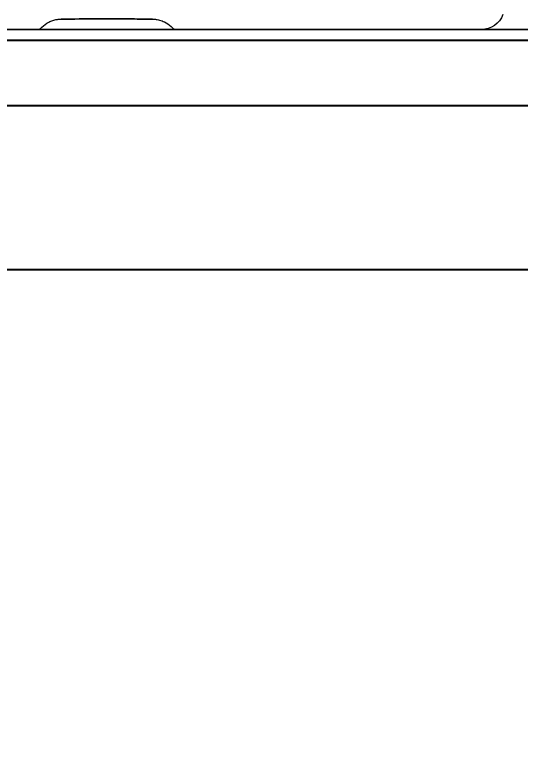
# Model space of a CAD drawing. Header units: inches. Extents: x -456 to 658, y -232 to 0.
# Drawn here: x -119.5 to -117.288, y -35.359 to -32.17 of the extents above; entities that cross this region are included whole.
import ezdxf

# ---------------------------------------------------------------- set-up
doc = ezdxf.new("R2010")
doc.units = ezdxf.units.IN
doc.header["$MEASUREMENT"] = 0
doc.styles.get("Standard").update_dxf_attribs({"font": 'arial.ttf'})
doc.dimstyles.get("Standard").update_dxf_attribs({"dimtxt": 0.18, "dimasz": 0.18, "dimexe": 0.18, "dimexo": 0.0625, "dimgap": 0.09, "dimtad": 0, "dimtih": 1, "dimtoh": 1, "dimdec": 4, "dimzin": 0, "dimdsep": 46, "dimtxsty": 'Standard', "dimcen": 0.09, "dimadec": 0, "dimazin": 0, "dimtfac": 1, "dimtdec": 4, "dimtofl": 0, "dimtmove": 0, "dimatfit": 3, "dimfxl": 1, "dimtolj": 1, "dimtzin": 0, "dimarcsym": 0})

# ---------------------------------------------------------------- blocks, each defined once
blk = doc.blocks.new('*D38')
at = {"color": 0, "lineweight": -2, "transparency": 16777216}
for p, q in [((-116.1649, -32.9605), (-116.1649, -46.1394)), ((-184.9635, -33.0321), (-184.9635, -46.1394)), ((-182.8035, -43.9794), (-161.0484, -43.9794)), ((-118.3249, -43.9794), (-140.0801, -43.9794))]:
    blk.add_line(p, q, dxfattribs=at)
at = {"color": 0, "transparency": 16777216}
for points in [[(-182.8035, -43.6194), (-182.8035, -44.3394), (-184.9635, -43.9794)], [(-118.3249, -43.6194), (-118.3249, -44.3394), (-116.1649, -43.9794)]]:
    blk.add_solid(points, dxfattribs=at)
at = {"layer": 'Defpoints', "color": 0, "transparency": 16777216}
for p in [(-116.1649, -32.2105), (-184.9635, -32.2821), (-116.1649, -43.9794)]:
    blk.add_point(p, dxfattribs=at)
at = {"color": 0, "transparency": 16777216, "insert": (-150.5642, -43.9794), "char_height": 3, "attachment_point": 5}
blk.add_mtext('\\A1;##" MAX."', dxfattribs=at)
blk = doc.blocks.new('ironridge flashfoot front view')
at = {"color": 0, "linetype": 'Continuous', "lineweight": 0}
for p, q in [((7330.8317, 2674.0438), (7326.2739, 2674.0438)), ((7326.2739, 2674.0438), (7330.8317, 2674.0438)), ((7326.2739, 2673.9969), (7330.8317, 2673.9969)), ((7326.2739, 2673.9969), (7330.8317, 2673.9969))]:
    blk.add_line(p, q, dxfattribs=at)
at = {"color": 0, "linetype": 'Continuous', "lineweight": 0, "extrusion": (0, 0, -1)}
blk.add_arc((-7329.6713, 2674.1435), 0.0997, 200, 270, dxfattribs=at)
at = {"color": 0, "linetype": 'Continuous', "lineweight": 0}
for points, knots in [([(7327.749, 2674.0543), (7327.7579, 2674.0634), (7327.7684, 2674.071), (7327.7852, 2674.0796), (7327.7911, 2674.082), (7327.8029, 2674.0858), (7327.809, 2674.0872), (7327.8164, 2674.0884), (7327.8181, 2674.0886), (7327.8208, 2674.0889), (7327.8219, 2674.089), (7327.8243, 2674.0892), (7327.8254, 2674.0893), (7327.8272, 2674.0894), (7327.828, 2674.0894), (7327.8298, 2674.0895), (7327.8307, 2674.0895), (7327.8342, 2674.0896), (7327.8368, 2674.0897), (7327.8452, 2674.0898), (7327.8518, 2674.0898), (7327.8724, 2674.09), (7327.8886, 2674.0901), (7327.9245, 2674.0902), (7327.9443, 2674.0902), (7327.9856, 2674.0903), (7328.0077, 2674.0903), (7328.0514, 2674.0903), (7328.0735, 2674.0903), (7328.115, 2674.0902), (7328.135, 2674.0902), (7328.1701, 2674.0901), (7328.1858, 2674.09), (7328.211, 2674.0899), (7328.2207, 2674.0898), (7328.2309, 2674.0896), (7328.2331, 2674.0896), (7328.2374, 2674.0895), (7328.2381, 2674.0894), (7328.2401, 2674.0893), (7328.2415, 2674.0892), (7328.2448, 2674.089), (7328.2465, 2674.0888), (7328.2501, 2674.0883), (7328.252, 2674.088), (7328.2572, 2674.0871), (7328.2607, 2674.0863), (7328.2713, 2674.0834), (7328.2784, 2674.0807), (7328.2958, 2674.0722), (7328.3057, 2674.0652), (7328.3153, 2674.0561), (7328.3161, 2674.0552), (7328.317, 2674.0543)], [0, 0, 0, 0, 0.0323814, 0.0323814, 0.0484409, 0.0484409, 0.0641715, 0.0641715, 0.0685783, 0.0685783, 0.0720883, 0.0720883, 0.0767028, 0.0767028, 0.0814595, 0.0814595, 0.0904195, 0.0904195, 0.1172575, 0.1172575, 0.1577257, 0.1577257, 0.2188406, 0.2188406, 0.2752867, 0.2752867, 0.3311948, 0.3311948, 0.386958, 0.386958, 0.4427599, 0.4427599, 0.4986544, 0.4986544, 0.5549385, 0.5549385, 0.5847566, 0.5847566, 0.5902947, 0.5902947, 0.5963185, 0.5963185, 0.6013932, 0.6013932, 0.6063125, 0.6063125, 0.615483, 0.615483, 0.6345804, 0.6345804, 0.6650337, 0.6650337, 0.6682541, 0.6682541, 0.6682541, 0.6682541]), ([(7328.2333, 2674.0895), (7328.2335, 2674.0895), (7328.2324, 2674.0896), (7328.2301, 2674.0896), (7328.2277, 2674.0897), (7328.224, 2674.0897), (7328.2191, 2674.0898), (7328.2141, 2674.0898), (7328.208, 2674.0899), (7328.2008, 2674.0899), (7328.1935, 2674.09), (7328.1853, 2674.09), (7328.1759, 2674.0901), (7328.1666, 2674.0901), (7328.1564, 2674.0901), (7328.1454, 2674.0902), (7328.1344, 2674.0902), (7328.1228, 2674.0902), (7328.1105, 2674.0902), (7328.0983, 2674.0903), (7328.0856, 2674.0903), (7328.0726, 2674.0903), (7328.0595, 2674.0903), (7328.0464, 2674.0903), (7328.033, 2674.0903), (7328.0197, 2674.0903), (7328.0066, 2674.0903), (7327.9935, 2674.0903), (7327.9804, 2674.0903), (7327.9677, 2674.0903), (7327.9555, 2674.0902), (7327.9432, 2674.0902), (7327.9316, 2674.0902), (7327.9206, 2674.0902), (7327.9096, 2674.0901), (7327.8994, 2674.0901), (7327.8901, 2674.0901), (7327.8808, 2674.09), (7327.8725, 2674.09), (7327.8652, 2674.0899), (7327.858, 2674.0899), (7327.8519, 2674.0898), (7327.847, 2674.0898), (7327.842, 2674.0897), (7327.8384, 2674.0897), (7327.836, 2674.0896), (7327.8336, 2674.0896), (7327.8325, 2674.0895), (7327.8328, 2674.0895)], [0, 0, 0, 0, 0.0625, 0.0625, 0.0625, 0.125, 0.125, 0.125, 0.1875, 0.1875, 0.1875, 0.25, 0.25, 0.25, 0.3125, 0.3125, 0.3125, 0.375, 0.375, 0.375, 0.4375, 0.4375, 0.4375, 0.5, 0.5, 0.5, 0.5625, 0.5625, 0.5625, 0.625, 0.625, 0.625, 0.6875, 0.6875, 0.6875, 0.75, 0.75, 0.75, 0.8125, 0.8125, 0.8125, 0.875, 0.875, 0.875, 0.9375, 0.9375, 0.9375, 1, 1, 1, 1]), ([(7328.2333, 2674.0895), (7328.2335, 2674.0895), (7328.2325, 2674.0896), (7328.2301, 2674.0896), (7328.2295, 2674.0896), (7328.2288, 2674.0897), (7328.2281, 2674.0897), (7328.2273, 2674.0897), (7328.2265, 2674.0897), (7328.2256, 2674.0897), (7328.2237, 2674.0897), (7328.2216, 2674.0898), (7328.2192, 2674.0898), (7328.2167, 2674.0898), (7328.214, 2674.0898), (7328.2109, 2674.0899), (7328.2094, 2674.0899), (7328.2078, 2674.0899), (7328.2061, 2674.0899), (7328.2045, 2674.0899), (7328.2027, 2674.0899), (7328.2009, 2674.0899), (7328.1936, 2674.09), (7328.1853, 2674.09), (7328.1761, 2674.0901), (7328.1714, 2674.0901), (7328.1666, 2674.0901), (7328.1614, 2674.0901), (7328.1589, 2674.0901), (7328.1563, 2674.0901), (7328.1536, 2674.0901), (7328.1509, 2674.0901), (7328.1482, 2674.0902), (7328.1455, 2674.0902), (7328.1345, 2674.0902), (7328.1229, 2674.0902), (7328.1107, 2674.0902), (7328.1076, 2674.0902), (7328.1045, 2674.0902), (7328.1014, 2674.0903), (7328.0982, 2674.0903), (7328.095, 2674.0903), (7328.0919, 2674.0903), (7328.0855, 2674.0903), (7328.0791, 2674.0903), (7328.0726, 2674.0903), (7328.0597, 2674.0903), (7328.0465, 2674.0903), (7328.0331, 2674.0903), (7328.0197, 2674.0903), (7328.0065, 2674.0903), (7327.9935, 2674.0903), (7327.987, 2674.0903), (7327.9805, 2674.0903), (7327.9741, 2674.0903), (7327.9677, 2674.0903), (7327.9615, 2674.0902), (7327.9554, 2674.0902), (7327.9432, 2674.0902), (7327.9316, 2674.0902), (7327.9206, 2674.0902), (7327.9178, 2674.0902), (7327.9151, 2674.0901), (7327.9124, 2674.0901), (7327.9097, 2674.0901), (7327.9071, 2674.0901), (7327.9046, 2674.0901), (7327.8995, 2674.0901), (7327.8946, 2674.0901), (7327.89, 2674.0901), (7327.8854, 2674.09), (7327.881, 2674.09), (7327.8769, 2674.09), (7327.8748, 2674.09), (7327.8728, 2674.09), (7327.8708, 2674.09), (7327.8689, 2674.09), (7327.867, 2674.0899), (7327.8651, 2674.0899), (7327.8579, 2674.0899), (7327.8518, 2674.0898), (7327.8469, 2674.0898), (7327.8445, 2674.0898), (7327.8423, 2674.0897), (7327.8405, 2674.0897), (7327.8396, 2674.0897), (7327.8387, 2674.0897), (7327.838, 2674.0897), (7327.8372, 2674.0897), (7327.8365, 2674.0896), (7327.836, 2674.0896), (7327.8336, 2674.0896), (7327.8325, 2674.0895), (7327.8328, 2674.0895)], [0, 0, 0, 0, 0.0625, 0.0625, 0.0625, 0.078125, 0.078125, 0.078125, 0.09375, 0.09375, 0.09375, 0.125, 0.125, 0.125, 0.15625, 0.15625, 0.15625, 0.171875, 0.171875, 0.171875, 0.1875, 0.1875, 0.1875, 0.25, 0.25, 0.25, 0.28125, 0.28125, 0.28125, 0.296875, 0.296875, 0.296875, 0.3125, 0.3125, 0.3125, 0.375, 0.375, 0.375, 0.390625, 0.390625, 0.390625, 0.40625, 0.40625, 0.40625, 0.4375, 0.4375, 0.4375, 0.5, 0.5, 0.5, 0.5625, 0.5625, 0.5625, 0.59375, 0.59375, 0.59375, 0.625, 0.625, 0.625, 0.6875, 0.6875, 0.6875, 0.703125, 0.703125, 0.703125, 0.71875, 0.71875, 0.71875, 0.75, 0.75, 0.75, 0.78125, 0.78125, 0.78125, 0.796875, 0.796875, 0.796875, 0.8125, 0.8125, 0.8125, 0.875, 0.875, 0.875, 0.90625, 0.90625, 0.90625, 0.921875, 0.921875, 0.921875, 0.9375, 0.9375, 0.9375, 1, 1, 1, 1]), ([(7327.7239, 2674.0438), (7327.7262, 2674.0438), (7327.7286, 2674.044), (7327.7339, 2674.0451), (7327.7369, 2674.0461), (7327.7431, 2674.0492), (7327.7463, 2674.0516), (7327.749, 2674.0543)], [0, 0, 0, 0, 0.0060037, 0.0060037, 0.01388174, 0.01388174, 0.02377762, 0.02377762, 0.02377762, 0.02377762]), ([(7328.317, 2674.0543), (7328.3197, 2674.0516), (7328.3228, 2674.0493), (7328.3296, 2674.0459), (7328.3333, 2674.0447), (7328.3388, 2674.0439), (7328.3405, 2674.0438), (7328.3421, 2674.0438)], [0, 0, 0, 0, 0.00969282, 0.00969282, 0.01944657, 0.01944657, 0.02376611, 0.02376611, 0.02376611, 0.02376611])]:
    blk.add_open_spline(points, degree=3, knots=knots, dxfattribs=at)

msp = doc.modelspace()

# ---------------------------------------------------------------- linework, layer by layer
for points in [[(0, -32.28212), (-228.1713, -32.28212)], [(0, -32.56878), (-228.1713, -32.56878)], [(0, -33.28543), (-228.1713, -33.28543)]]:
    msp.add_lwpolyline(points)

# ---------------------------------------------------------------- block references
msp.add_blockref('ironridge flashfoot front view', (-7447.12974, -2706.27899))

# ---------------------------------------------------------------- dimensions: what is measured, and where the dimension line sits
dim = msp.add_linear_dim(base=(-116.16491, -43.97939), p1=(-184.96354, -32.28212), p2=(-116.16491, -32.21045), text='##" MAX."', dimstyle='Standard', override={"dimscale": 12, "dimtxt": 0.25})
dim.commit()
dim.dimension.update_dxf_attribs({"geometry": '*D38', "text_midpoint": (-150.56423, -43.97939)})

doc.saveas('drawing.dxf')
